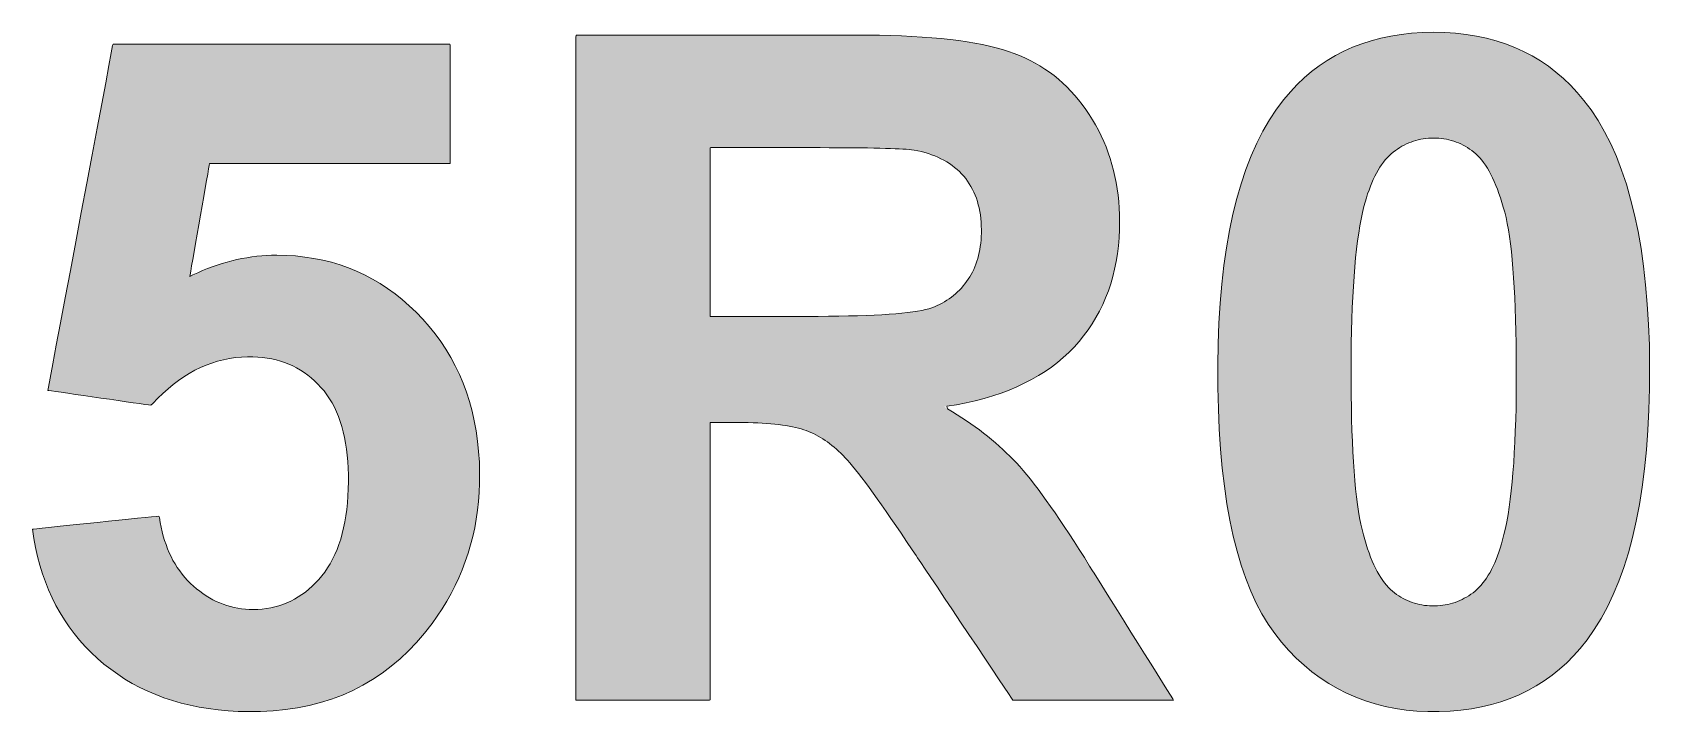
# Model space of a CAD drawing. Header units: millimetres. Extents: x 0 to 900, y 0 to 297.
# Drawn here: x 708.6584 to 708.9885, y 150.4738 to 150.6124 of the extents above; entities that cross this region are included whole.
import ezdxf

# ---------------------------------------------------------------- set-up
doc = ezdxf.new("R2010")
doc.units = ezdxf.units.MM
doc.layers.add('PRINT', color=7, linetype='Continuous')

# ---------------------------------------------------------------- blocks, each defined once
blk = doc.blocks.new('DVS-005R00')
at = {"layer": 'PRINT', "lineweight": 0}
h = blk.add_hatch(color=256, dxfattribs=at)
h.dxf.hatch_style = 2
edge = h.paths.add_edge_path()
edge.add_spline(control_points=[(20.1466, 99.3655), (20.1466, 99.3655), (20.1466, 100.4514), (20.1466, 100.4514), (20.1466, 100.4514), (20.6082, 100.4514), (20.6082, 100.4514), (20.7243, 100.4514), (20.8087, 100.4416), (20.8611, 100.4221), (20.9138, 100.4026), (20.9558, 100.3678), (20.9875, 100.318), (21.0189, 100.2681), (21.0347, 100.2111), (21.0347, 100.1468), (21.0347, 100.0655), (21.0109, 99.9982), (20.9631, 99.9451), (20.9152, 99.8921), (20.8435, 99.8585), (20.7481, 99.8447), (20.7956, 99.8171), (20.8346, 99.7866), (20.8656, 99.7536), (20.8966, 99.7205), (20.9379, 99.6618), (20.9903, 99.5774), (20.9903, 99.5774), (21.1229, 99.3655), (21.1229, 99.3655), (21.1229, 99.3655), (20.8607, 99.3655), (20.8607, 99.3655), (20.8607, 99.3655), (20.7023, 99.6018), (20.7023, 99.6018), (20.6461, 99.6862), (20.6075, 99.7394), (20.5869, 99.7613), (20.5658, 99.7834), (20.5441, 99.7984), (20.5207, 99.8066), (20.4976, 99.8147), (20.4608, 99.8189), (20.4105, 99.8189), (20.4105, 99.8189), (20.366, 99.8189), (20.366, 99.8189), (20.366, 99.8189), (20.366, 99.3655), (20.366, 99.3655), (20.366, 99.3655), (20.1466, 99.3655), (20.1466, 99.3655)], knot_values=[0, 0, 0, 0, 1, 1, 1, 2, 2, 2, 3, 3, 3, 4, 4, 4, 5, 5, 5, 6, 6, 6, 7, 7, 7, 8, 8, 8, 9, 9, 9, 10, 10, 10, 11, 11, 11, 12, 12, 12, 13, 13, 13, 14, 14, 14, 15, 15, 15, 16, 16, 16, 17, 17, 17, 18, 18, 18, 18], degree=3, periodic=0)
edge = h.paths.add_edge_path()
edge.add_spline(control_points=[(20.366, 99.9921), (20.366, 99.9921), (20.5283, 99.9921), (20.5283, 99.9921), (20.6334, 99.9921), (20.6992, 99.9966), (20.7253, 100.0054), (20.7515, 100.0144), (20.7719, 100.0297), (20.7867, 100.0514), (20.8015, 100.0731), (20.8091, 100.1003), (20.8091, 100.1329), (20.8091, 100.1694), (20.7991, 100.1988), (20.7798, 100.2214), (20.7601, 100.2438), (20.7326, 100.2581), (20.6971, 100.264), (20.6792, 100.2664), (20.6261, 100.2676), (20.5372, 100.2676), (20.5372, 100.2676), (20.366, 100.2676), (20.366, 100.2676), (20.366, 100.2676), (20.366, 99.9921), (20.366, 99.9921)], knot_values=[0, 0, 0, 0, 1, 1, 1, 2, 2, 2, 3, 3, 3, 4, 4, 4, 5, 5, 5, 6, 6, 6, 7, 7, 7, 8, 8, 8, 9, 9, 9, 9], degree=3, periodic=0)
h = blk.add_hatch(color=256, dxfattribs=at)
h.dxf.hatch_style = 2
edge = h.paths.add_edge_path()
edge.add_spline(control_points=[(21.5473, 100.4559), (21.6528, 100.4559), (21.7348, 100.4183), (21.794, 100.3432), (21.8646, 100.2543), (21.9001, 100.1069), (21.9001, 99.901), (21.9001, 99.6955), (21.8643, 99.5479), (21.7933, 99.4582), (21.7348, 99.3841), (21.6528, 99.3469), (21.5473, 99.3469), (21.4419, 99.3469), (21.3565, 99.3875), (21.2921, 99.4688), (21.2273, 99.55), (21.1949, 99.6948), (21.1949, 99.9033), (21.1949, 100.1077), (21.2304, 100.2548), (21.3017, 100.3447), (21.3603, 100.4188), (21.4423, 100.4559), (21.5473, 100.4559)], knot_values=[0, 0, 0, 0, 1, 1, 1, 2, 2, 2, 3, 3, 3, 4, 4, 4, 5, 5, 5, 6, 6, 6, 7, 7, 7, 8, 8, 8, 8], degree=3, periodic=0)
edge = h.paths.add_edge_path()
edge.add_spline(control_points=[(21.5473, 100.2833), (21.5222, 100.2833), (21.4998, 100.2752), (21.4802, 100.2591), (21.4602, 100.2431), (21.445, 100.2143), (21.434, 100.1728), (21.4199, 100.1191), (21.4126, 100.0285), (21.4126, 99.901), (21.4126, 99.7735), (21.4192, 99.686), (21.4319, 99.6385), (21.4447, 99.5908), (21.4609, 99.5591), (21.4805, 99.5432), (21.4998, 99.5274), (21.5222, 99.5195), (21.5473, 99.5195), (21.5725, 99.5195), (21.5952, 99.5276), (21.6149, 99.5436), (21.6345, 99.5596), (21.65, 99.5884), (21.6607, 99.6299), (21.6752, 99.6833), (21.6824, 99.7735), (21.6824, 99.901), (21.6824, 100.0285), (21.6758, 100.116), (21.6631, 100.1635), (21.65, 100.2112), (21.6338, 100.2431), (21.6145, 100.2591), (21.5949, 100.2752), (21.5725, 100.2833), (21.5473, 100.2833)], knot_values=[0, 0, 0, 0, 1, 1, 1, 2, 2, 2, 3, 3, 3, 4, 4, 4, 5, 5, 5, 6, 6, 6, 7, 7, 7, 8, 8, 8, 9, 9, 9, 10, 10, 10, 11, 11, 11, 12, 12, 12, 12], degree=3, periodic=0)
h = blk.add_hatch(color=256, dxfattribs=at)
h.dxf.hatch_style = 2
edge = h.paths.add_edge_path()
edge.add_spline(control_points=[(19.2595, 99.6447), (19.2595, 99.6447), (19.4668, 99.6662), (19.4668, 99.6662), (19.4727, 99.6192), (19.4903, 99.5822), (19.5192, 99.5548), (19.5485, 99.5274), (19.5819, 99.5136), (19.6202, 99.5136), (19.6636, 99.5136), (19.7004, 99.5312), (19.7304, 99.5665), (19.7604, 99.6018), (19.7755, 99.655), (19.7755, 99.7262), (19.7755, 99.7928), (19.7607, 99.8428), (19.7307, 99.8762), (19.7008, 99.9095), (19.6622, 99.9262), (19.6143, 99.9262), (19.5544, 99.9262), (19.501, 99.8998), (19.4534, 99.8469), (19.4534, 99.8469), (19.2846, 99.8714), (19.2846, 99.8714), (19.2846, 99.8714), (19.3911, 100.4366), (19.3911, 100.4366), (19.3911, 100.4366), (19.9416, 100.4366), (19.9416, 100.4366), (19.9416, 100.4366), (19.9416, 100.2417), (19.9416, 100.2417), (19.9416, 100.2417), (19.5488, 100.2417), (19.5488, 100.2417), (19.5488, 100.2417), (19.5165, 100.0573), (19.5165, 100.0573), (19.5626, 100.0805), (19.6102, 100.092), (19.6584, 100.092), (19.7511, 100.092), (19.8293, 100.0585), (19.8934, 99.9915), (19.9574, 99.9243), (19.9898, 99.8371), (19.9898, 99.73), (19.9898, 99.6406), (19.9636, 99.5608), (19.912, 99.4907), (19.8413, 99.3949), (19.7431, 99.3469), (19.6177, 99.3469), (19.5175, 99.3469), (19.4358, 99.3739), (19.3728, 99.4277), (19.3094, 99.4816), (19.2715, 99.5539), (19.2595, 99.6447)], knot_values=[0, 0, 0, 0, 1, 1, 1, 2, 2, 2, 3, 3, 3, 4, 4, 4, 5, 5, 5, 6, 6, 6, 7, 7, 7, 8, 8, 8, 9, 9, 9, 10, 10, 10, 11, 11, 11, 12, 12, 12, 13, 13, 13, 14, 14, 14, 15, 15, 15, 16, 16, 16, 17, 17, 17, 18, 18, 18, 19, 19, 19, 20, 20, 20, 21, 21, 21, 21], degree=3, periodic=0)
for points in [[(20.1466, 99.3655), (20.1466, 99.3756), (20.1466, 99.4043), (20.1466, 99.4493), (20.1466, 99.5081), (20.1466, 99.5784), (20.1466, 99.6577), (20.1466, 99.7438), (20.1466, 99.8341), (20.1466, 99.9264), (20.1466, 100.0182), (20.1466, 100.1072), (20.1466, 100.1909), (20.1466, 100.267), (20.1466, 100.3331), (20.1466, 100.3868), (20.1466, 100.4258), (20.1466, 100.4475), (20.1472, 100.4514), (20.1547, 100.4514), (20.1697, 100.4514), (20.1913, 100.4514), (20.2183, 100.4514), (20.2498, 100.4514), (20.2848, 100.4514), (20.3222, 100.4514), (20.361, 100.4514), (20.4003, 100.4514), (20.439, 100.4514), (20.4761, 100.4514), (20.5105, 100.4514), (20.5413, 100.4514), (20.5675, 100.4514), (20.588, 100.4514), (20.6019, 100.4514), (20.608, 100.4514), (20.6234, 100.4513), (20.6424, 100.4511), (20.6608, 100.4506), (20.6785, 100.45), (20.6957, 100.4492), (20.7122, 100.4482), (20.7282, 100.447), (20.7435, 100.4456), (20.7581, 100.4441), (20.7722, 100.4423), (20.7857, 100.4404), (20.7985, 100.4382), (20.8107, 100.4359), (20.8223, 100.4334), (20.8333, 100.4307), (20.8437, 100.4279), (20.8534, 100.4248), (20.8626, 100.4215), (20.8714, 100.418), (20.8801, 100.4142), (20.8885, 100.4101), (20.8967, 100.4057), (20.9047, 100.401), (20.9125, 100.396), (20.9201, 100.3907), (20.9276, 100.3852), (20.9348, 100.3793), (20.9418, 100.3731), (20.9486, 100.3667), (20.9551, 100.3599), (20.9615, 100.3529), (20.9677, 100.3455), (20.9737, 100.3379), (20.9795, 100.33), (20.9851, 100.3218), (20.9904, 100.3133), (20.9955, 100.3046), (21.0002, 100.2959), (21.0046, 100.2869), (21.0087, 100.2779), (21.0125, 100.2687), (21.0161, 100.2593), (21.0193, 100.2498), (21.0222, 100.2402), (21.0248, 100.2305), (21.0271, 100.2206), (21.0291, 100.2105), (21.0308, 100.2004), (21.0322, 100.1901), (21.0333, 100.1796), (21.0341, 100.169), (21.0345, 100.1583), (21.0347, 100.1474), (21.0345, 100.1339), (21.0338, 100.1204), (21.0327, 100.1072), (21.0311, 100.0943), (21.0291, 100.0817), (21.0266, 100.0693), (21.0236, 100.0572), (21.0202, 100.0453), (21.0163, 100.0338), (21.0119, 100.0225), (21.0071, 100.0115), (21.0018, 100.0008), (20.9961, 99.9903), (20.9898, 99.9801), (20.9832, 99.9702), (20.976, 99.9606), (20.9684, 99.9512), (20.9603, 99.9421), (20.9518, 99.9334), (20.9428, 99.9251), (20.9333, 99.9171), (20.9234, 99.9095), (20.913, 99.9023), (20.9022, 99.8954), (20.8909, 99.889), (20.8791, 99.8829), (20.8669, 99.8772), (20.8542, 99.8719), (20.8411, 99.867), (20.8275, 99.8624), (20.8134, 99.8582), (20.7989, 99.8544), (20.7839, 99.851), (20.7685, 99.848), (20.7526, 99.8454), (20.7539, 99.8413), (20.7618, 99.8365), (20.7695, 99.8317), (20.7771, 99.8268), (20.7845, 99.8219), (20.7917, 99.8169), (20.7988, 99.8119), (20.8057, 99.8068), (20.8125, 99.8016), (20.8191, 99.7964), (20.8255, 99.7912), (20.8318, 99.7859), (20.8379, 99.7805), (20.8439, 99.7751), (20.8497, 99.7696), (20.8553, 99.7641), (20.8608, 99.7586), (20.8661, 99.7529), (20.8716, 99.747), (20.8772, 99.7406), (20.883, 99.7336), (20.889, 99.7262), (20.8952, 99.7183), (20.9016, 99.7099), (20.9082, 99.701), (20.915, 99.6915), (20.9221, 99.6816), (20.9293, 99.6712), (20.9368, 99.6603), (20.9444, 99.6489), (20.9523, 99.637), (20.9604, 99.6246), (20.9686, 99.6117), (20.9771, 99.5984), (20.9858, 99.5845), (20.9906, 99.5768), (20.993, 99.573), (20.9975, 99.5658), (21.0039, 99.5556), (21.0118, 99.5429), (21.021, 99.5283), (21.0311, 99.5121), (21.042, 99.4948), (21.0531, 99.4769), (21.0644, 99.4589), (21.0755, 99.4412), (21.0861, 99.4243), (21.0959, 99.4087), (21.1046, 99.3947), (21.112, 99.383), (21.1176, 99.3739), (21.1214, 99.3679), (21.1229, 99.3655), (21.121, 99.3655), (21.1145, 99.3655), (21.1041, 99.3655), (21.0902, 99.3655), (21.0735, 99.3655), (21.0546, 99.3655), (21.0339, 99.3655), (21.0122, 99.3655), (20.99, 99.3655), (20.9678, 99.3655), (20.9462, 99.3655), (20.9258, 99.3655), (20.9072, 99.3655), (20.8909, 99.3655), (20.8776, 99.3655), (20.8678, 99.3655), (20.862, 99.3655), (20.8606, 99.3657), (20.8584, 99.369), (20.8535, 99.3763), (20.8463, 99.387), (20.8372, 99.4005), (20.8266, 99.4164), (20.8147, 99.4342), (20.8019, 99.4532), (20.7886, 99.473), (20.7751, 99.4931), (20.7618, 99.513), (20.749, 99.5321), (20.7371, 99.5499), (20.7263, 99.5659), (20.7171, 99.5796), (20.7099, 99.5905), (20.7049, 99.598), (20.7024, 99.6016), (20.696, 99.6113), (20.6868, 99.6249), (20.678, 99.638), (20.6695, 99.6505), (20.6613, 99.6623), (20.6535, 99.6736), (20.6461, 99.6843), (20.6389, 99.6943), (20.6322, 99.7037), (20.6257, 99.7126), (20.6196, 99.7208), (20.6139, 99.7285), (20.6085, 99.7355), (20.6034, 99.7419), (20.5987, 99.7477), (20.5944, 99.7529), (20.5903, 99.7575), (20.5867, 99.7615), (20.5831, 99.7652), (20.5795, 99.7688), (20.5758, 99.7722), (20.5722, 99.7754), (20.5686, 99.7786), (20.5649, 99.7816), (20.5612, 99.7844), (20.5575, 99.7872), (20.5537, 99.7898), (20.55, 99.7922), (20.5462, 99.7946), (20.5424, 99.7968), (20.5386, 99.7989), (20.5347, 99.8008), (20.5308, 99.8026), (20.5269, 99.8043), (20.5229, 99.8058), (20.5189, 99.8072), (20.5147, 99.8085), (20.5103, 99.8098), (20.5056, 99.8109), (20.5006, 99.812), (20.4954, 99.813), (20.4898, 99.8139), (20.4841, 99.8148), (20.478, 99.8155), (20.4717, 99.8162), (20.4652, 99.8168), (20.4583, 99.8173), (20.4513, 99.8178), (20.4439, 99.8182), (20.4363, 99.8185), (20.4284, 99.8187), (20.4203, 99.8188), (20.4119, 99.8189), (20.4102, 99.8189), (20.4091, 99.8189), (20.4074, 99.8189), (20.4051, 99.8189), (20.4023, 99.8189), (20.3991, 99.8189), (20.3956, 99.8189), (20.3919, 99.8189), (20.3881, 99.8189), (20.3844, 99.8189), (20.3807, 99.8189), (20.3772, 99.8189), (20.3741, 99.8189), (20.3713, 99.8189), (20.369, 99.8189), (20.3673, 99.8189), (20.3663, 99.8189), (20.366, 99.8186), (20.366, 99.8126), (20.366, 99.799), (20.366, 99.7789), (20.366, 99.7532), (20.366, 99.7229), (20.366, 99.6891), (20.366, 99.6526), (20.366, 99.6147), (20.366, 99.5761), (20.366, 99.5379), (20.366, 99.5012), (20.366, 99.4669), (20.366, 99.4359), (20.366, 99.4094), (20.366, 99.3882), (20.366, 99.3735), (20.366, 99.3661), (20.3652, 99.3655), (20.3608, 99.3655), (20.353, 99.3655), (20.3421, 99.3655), (20.3288, 99.3655), (20.3134, 99.3655), (20.2965, 99.3655), (20.2785, 99.3655), (20.2599, 99.3655), (20.2413, 99.3655), (20.223, 99.3655), (20.2056, 99.3655), (20.1896, 99.3655), (20.1754, 99.3655), (20.1635, 99.3655), (20.1544, 99.3655), (20.1486, 99.3655)], [(21.5473, 100.4559), (21.5656, 100.4555), (21.5833, 100.4543), (21.6006, 100.4524), (21.6174, 100.4497), (21.6337, 100.4462), (21.6496, 100.442), (21.6649, 100.437), (21.6798, 100.4313), (21.6942, 100.4247), (21.7082, 100.4174), (21.7217, 100.4094), (21.7347, 100.4005), (21.7472, 100.3909), (21.7593, 100.3806), (21.7709, 100.3694), (21.782, 100.3575), (21.7927, 100.3448), (21.8046, 100.3291), (21.8159, 100.3119), (21.8266, 100.2935), (21.8366, 100.2739), (21.8458, 100.2531), (21.8543, 100.231), (21.8621, 100.2078), (21.8691, 100.1834), (21.8755, 100.1578), (21.8811, 100.131), (21.886, 100.1031), (21.8901, 100.0739), (21.8936, 100.0435), (21.8963, 100.0119), (21.8983, 99.9791), (21.8996, 99.9452), (21.9001, 99.91), (21.8999, 99.8744), (21.899, 99.8398), (21.8974, 99.8065), (21.895, 99.7743), (21.8919, 99.7434), (21.888, 99.7136), (21.8835, 99.685), (21.8782, 99.6576), (21.8722, 99.6313), (21.8654, 99.6063), (21.8579, 99.5824), (21.8497, 99.5598), (21.8408, 99.5383), (21.8312, 99.518), (21.8208, 99.4988), (21.8097, 99.4809), (21.7979, 99.4641), (21.7868, 99.4502), (21.776, 99.4381), (21.7647, 99.4267), (21.753, 99.4161), (21.7407, 99.4062), (21.728, 99.3971), (21.7148, 99.3888), (21.7012, 99.3812), (21.687, 99.3743), (21.6724, 99.3683), (21.6573, 99.3629), (21.6417, 99.3584), (21.6256, 99.3546), (21.609, 99.3515), (21.592, 99.3493), (21.5745, 99.3477), (21.5565, 99.347), (21.5382, 99.347), (21.5201, 99.3478), (21.5025, 99.3495), (21.4852, 99.352), (21.4684, 99.3553), (21.452, 99.3595), (21.436, 99.3644), (21.4204, 99.3703), (21.4053, 99.3769), (21.3905, 99.3844), (21.3762, 99.3927), (21.3623, 99.4019), (21.3488, 99.4119), (21.3358, 99.4227), (21.3232, 99.4343), (21.311, 99.4468), (21.2992, 99.4601), (21.2879, 99.4743), (21.2771, 99.4896), (21.267, 99.5063), (21.2575, 99.5242), (21.2488, 99.5435), (21.2406, 99.5641), (21.2332, 99.5859), (21.2264, 99.6091), (21.2203, 99.6336), (21.2148, 99.6594), (21.21, 99.6864), (21.2059, 99.7148), (21.2024, 99.7445), (21.1996, 99.7755), (21.1974, 99.8078), (21.1959, 99.8414), (21.1951, 99.8762), (21.1949, 99.9122), (21.1955, 99.9471), (21.1968, 99.9809), (21.1987, 100.0135), (21.2015, 100.0449), (21.2049, 100.0751), (21.2091, 100.1042), (21.214, 100.1321), (21.2197, 100.1588), (21.226, 100.1844), (21.2331, 100.2088), (21.241, 100.232), (21.2495, 100.254), (21.2588, 100.2749), (21.2688, 100.2946), (21.2796, 100.3132), (21.2911, 100.3305), (21.303, 100.3464), (21.3136, 100.3589), (21.3246, 100.3706), (21.3361, 100.3816), (21.3481, 100.3918), (21.3606, 100.4013), (21.3735, 100.41), (21.387, 100.418), (21.4009, 100.4252), (21.4152, 100.4316), (21.4301, 100.4373), (21.4454, 100.4422), (21.4612, 100.4464), (21.4775, 100.4498), (21.4943, 100.4524), (21.5115, 100.4543), (21.5292, 100.4555)], [(19.2595, 99.6447), (19.2614, 99.6449), (19.2668, 99.6455), (19.2754, 99.6464), (19.2865, 99.6475), (19.2999, 99.6489), (19.315, 99.6505), (19.3313, 99.6522), (19.3485, 99.654), (19.3661, 99.6558), (19.3836, 99.6576), (19.4005, 99.6594), (19.4165, 99.661), (19.4311, 99.6625), (19.4438, 99.6638), (19.4541, 99.6649), (19.4617, 99.6657), (19.466, 99.6661), (19.4672, 99.6636), (19.4684, 99.6558), (19.4698, 99.6481), (19.4714, 99.6407), (19.4733, 99.6334), (19.4753, 99.6264), (19.4777, 99.6195), (19.4802, 99.6128), (19.4829, 99.6063), (19.4859, 99.6), (19.4891, 99.5939), (19.4925, 99.588), (19.4961, 99.5822), (19.5, 99.5767), (19.5041, 99.5713), (19.5083, 99.5661), (19.5129, 99.5612), (19.5176, 99.5563), (19.5226, 99.5517), (19.5276, 99.5474), (19.5328, 99.5433), (19.538, 99.5395), (19.5433, 99.5359), (19.5487, 99.5326), (19.5542, 99.5296), (19.5597, 99.5268), (19.5654, 99.5243), (19.5711, 99.5221), (19.5769, 99.5201), (19.5828, 99.5184), (19.5888, 99.5169), (19.5949, 99.5157), (19.6011, 99.5148), (19.6074, 99.5141), (19.6137, 99.5137), (19.6202, 99.5136), (19.6275, 99.5138), (19.6346, 99.5143), (19.6417, 99.5151), (19.6486, 99.5163), (19.6554, 99.5178), (19.6621, 99.5197), (19.6687, 99.5219), (19.6751, 99.5244), (19.6814, 99.5273), (19.6875, 99.5305), (19.6935, 99.5341), (19.6994, 99.538), (19.7052, 99.5422), (19.7109, 99.5468), (19.7164, 99.5517), (19.7217, 99.557), (19.727, 99.5626), (19.7321, 99.5685), (19.7369, 99.5748), (19.7415, 99.5814), (19.7458, 99.5884), (19.7498, 99.5957), (19.7535, 99.6034), (19.7569, 99.6114), (19.76, 99.6197), (19.7629, 99.6284), (19.7654, 99.6375), (19.7677, 99.6468), (19.7697, 99.6566), (19.7714, 99.6666), (19.7728, 99.6771), (19.7739, 99.6878), (19.7747, 99.6989), (19.7753, 99.7104), (19.7755, 99.7222), (19.7755, 99.7337), (19.7751, 99.7446), (19.7745, 99.7552), (19.7736, 99.7655), (19.7724, 99.7755), (19.7709, 99.7852), (19.7692, 99.7945), (19.7671, 99.8035), (19.7648, 99.8122), (19.7622, 99.8206), (19.7593, 99.8287), (19.7561, 99.8364), (19.7526, 99.8439), (19.7488, 99.851), (19.7447, 99.8578), (19.7403, 99.8642), (19.7357, 99.8704), (19.7307, 99.8762), (19.7256, 99.8817), (19.7202, 99.8869), (19.7147, 99.8917), (19.7091, 99.8963), (19.7032, 99.9005), (19.6972, 99.9044), (19.691, 99.9079), (19.6847, 99.9112), (19.6781, 99.9141), (19.6714, 99.9167), (19.6646, 99.919), (19.6575, 99.921), (19.6503, 99.9227), (19.6429, 99.924), (19.6354, 99.925), (19.6276, 99.9257), (19.6197, 99.9261), (19.6109, 99.9261), (19.6008, 99.9257), (19.5909, 99.9248), (19.5811, 99.9234), (19.5714, 99.9214), (19.5618, 99.919), (19.5523, 99.916), (19.543, 99.9125), (19.5338, 99.9086), (19.5247, 99.9041), (19.5157, 99.8991), (19.5068, 99.8936), (19.4981, 99.8876), (19.4895, 99.8811), (19.481, 99.874), (19.4726, 99.8665), (19.4643, 99.8585), (19.4561, 99.8499), (19.4527, 99.847), (19.4492, 99.8475), (19.443, 99.8484), (19.4346, 99.8497), (19.4243, 99.8511), (19.4125, 99.8529), (19.3994, 99.8548), (19.3856, 99.8568), (19.3714, 99.8588), (19.3571, 99.8609), (19.3431, 99.8629), (19.3298, 99.8648), (19.3175, 99.8666), (19.3066, 99.8682), (19.2976, 99.8695), (19.2906, 99.8705), (19.2862, 99.8712), (19.2846, 99.8714), (19.2856, 99.8766), (19.2884, 99.8915), (19.2928, 99.9147), (19.2985, 99.9452), (19.3054, 99.9816), (19.3131, 100.0227), (19.3215, 100.0673), (19.3303, 100.1141), (19.3393, 100.162), (19.3483, 100.2096), (19.357, 100.2559), (19.3652, 100.2994), (19.3727, 100.3391), (19.3792, 100.3736), (19.3845, 100.4018), (19.3884, 100.4224), (19.3906, 100.4342), (19.3916, 100.4366), (19.4, 100.4366), (19.4173, 100.4366), (19.4425, 100.4366), (19.4742, 100.4366), (19.5113, 100.4366), (19.5526, 100.4366), (19.5969, 100.4366), (19.643, 100.4366), (19.6897, 100.4366), (19.7358, 100.4366), (19.7801, 100.4366), (19.8214, 100.4366), (19.8585, 100.4366), (19.8902, 100.4366), (19.9153, 100.4366), (19.9327, 100.4366), (19.941, 100.4366), (19.9416, 100.4357), (19.9416, 100.4317), (19.9416, 100.4246), (19.9416, 100.4149), (19.9416, 100.403), (19.9416, 100.3893), (19.9416, 100.3743), (19.9416, 100.3583), (19.9416, 100.3419), (19.9416, 100.3254), (19.9416, 100.3093), (19.9416, 100.2939), (19.9416, 100.2797), (19.9416, 100.2672), (19.9416, 100.2567), (19.9416, 100.2487), (19.9416, 100.2435), (19.9416, 100.2417), (19.938, 100.2417), (19.9276, 100.2417), (19.9115, 100.2417), (19.8903, 100.2417), (19.865, 100.2417), (19.8365, 100.2417), (19.8055, 100.2417), (19.7729, 100.2417), (19.7397, 100.2417), (19.7065, 100.2417), (19.6744, 100.2417), (19.6441, 100.2417), (19.6166, 100.2417), (19.5926, 100.2417), (19.573, 100.2417), (19.5587, 100.2417), (19.5505, 100.2417), (19.5488, 100.2415), (19.5483, 100.2387), (19.5473, 100.2329), (19.5458, 100.2245), (19.544, 100.2139), (19.5418, 100.2015), (19.5393, 100.1876), (19.5367, 100.1728), (19.534, 100.1573), (19.5313, 100.1417), (19.5286, 100.1262), (19.526, 100.1114), (19.5235, 100.0975), (19.5214, 100.0851), (19.5195, 100.0745), (19.518, 100.0661), (19.517, 100.0602), (19.5165, 100.0574), (19.5217, 100.0598), (19.5296, 100.0635), (19.5375, 100.067), (19.5454, 100.0702), (19.5533, 100.0732), (19.5613, 100.076), (19.5693, 100.0786), (19.5773, 100.0809), (19.5853, 100.083), (19.5934, 100.0849), (19.6014, 100.0866), (19.6095, 100.088), (19.6176, 100.0893), (19.6258, 100.0903), (19.6339, 100.091), (19.642, 100.0916), (19.6502, 100.0919), (19.6584, 100.092), (19.674, 100.0917), (19.6893, 100.0908), (19.7044, 100.0891), (19.7191, 100.0869), (19.7336, 100.084), (19.7478, 100.0804), (19.7618, 100.0762), (19.7754, 100.0714), (19.7888, 100.0659), (19.8019, 100.0598), (19.8148, 100.053), (19.8273, 100.0456), (19.8396, 100.0376), (19.8516, 100.0289), (19.8634, 100.0195), (19.8748, 100.0095), (19.886, 99.9989), (19.8969, 99.9876), (19.9073, 99.9759), (19.9171, 99.9638), (19.9262, 99.9513), (19.9348, 99.9384), (19.9427, 99.9251), (19.95, 99.9115), (19.9567, 99.8975), (19.9628, 99.883), (19.9683, 99.8682), (19.9731, 99.8531), (19.9774, 99.8375), (19.981, 99.8215), (19.984, 99.8052), (19.9864, 99.7885), (19.9881, 99.7714), (19.9893, 99.7539), (19.9898, 99.736), (19.9897, 99.7199), (19.9891, 99.7049), (19.988, 99.6901), (19.9864, 99.6756), (19.9843, 99.6611), (19.9818, 99.6469), (19.9787, 99.6329), (19.9751, 99.619), (19.971, 99.6054), (19.9664, 99.5919), (19.9613, 99.5786), (19.9558, 99.5655), (19.9497, 99.5526), (19.9431, 99.5398), (19.9361, 99.5273), (19.9285, 99.5149), (19.9205, 99.5027), (19.912, 99.4907), (19.8997, 99.4749), (19.8869, 99.46), (19.8736, 99.446), (19.8598, 99.433), (19.8454, 99.4209), (19.8305, 99.4097), (19.815, 99.3994), (19.7991, 99.39), (19.7826, 99.3815), (19.7656, 99.374), (19.7481, 99.3674), (19.73, 99.3617), (19.7114, 99.3569), (19.6923, 99.3531), (19.6727, 99.3502), (19.6525, 99.3482), (19.6318, 99.3471), (19.6121, 99.3469), (19.5954, 99.3473), (19.579, 99.3483), (19.563, 99.3498), (19.5473, 99.3518), (19.532, 99.3543), (19.5171, 99.3573), (19.5025, 99.3608), (19.4883, 99.3649), (19.4744, 99.3695), (19.4609, 99.3746), (19.4478, 99.3802), (19.435, 99.3863), (19.4226, 99.3929), (19.4105, 99.4001), (19.3988, 99.4078), (19.3874, 99.416), (19.3764, 99.4246), (19.3657, 99.4338), (19.3555, 99.4434), (19.3458, 99.4533), (19.3366, 99.4636), (19.3279, 99.4742), (19.3197, 99.4852), (19.3119, 99.4966), (19.3047, 99.5083), (19.298, 99.5203), (19.2917, 99.5327), (19.2859, 99.5455), (19.2807, 99.5586), (19.2759, 99.5721), (19.2716, 99.5859), (19.2678, 99.6001), (19.2645, 99.6146), (19.2618, 99.6295)], [(20.366, 99.9921), (20.3676, 99.9921), (20.3721, 99.9921), (20.3791, 99.9921), (20.3882, 99.9921), (20.3991, 99.9921), (20.4114, 99.9921), (20.4247, 99.9921), (20.4385, 99.9921), (20.4526, 99.9921), (20.4666, 99.9921), (20.48, 99.9921), (20.4926, 99.9921), (20.5038, 99.9921), (20.5134, 99.9921), (20.5209, 99.9921), (20.526, 99.9921), (20.5282, 99.9921), (20.5423, 99.9922), (20.5596, 99.9923), (20.5761, 99.9925), (20.5918, 99.9928), (20.6067, 99.9932), (20.6208, 99.9936), (20.6341, 99.9942), (20.6466, 99.9949), (20.6583, 99.9956), (20.6692, 99.9964), (20.6793, 99.9974), (20.6886, 99.9984), (20.6972, 99.9995), (20.7049, 100.0007), (20.7118, 100.0019), (20.7179, 100.0033), (20.7232, 100.0047), (20.7279, 100.0063), (20.7323, 100.008), (20.7366, 100.0098), (20.7408, 100.0118), (20.7449, 100.0139), (20.7489, 100.0161), (20.7527, 100.0184), (20.7565, 100.0209), (20.7601, 100.0235), (20.7636, 100.0262), (20.767, 100.0291), (20.7702, 100.032), (20.7734, 100.0352), (20.7765, 100.0384), (20.7794, 100.0418), (20.7822, 100.0453), (20.7849, 100.0489), (20.7875, 100.0527), (20.79, 100.0565), (20.7923, 100.0605), (20.7945, 100.0646), (20.7965, 100.0688), (20.7983, 100.0731), (20.8001, 100.0776), (20.8016, 100.0821), (20.8031, 100.0868), (20.8043, 100.0915), (20.8054, 100.0964), (20.8064, 100.1014), (20.8072, 100.1064), (20.8079, 100.1116), (20.8084, 100.1169), (20.8088, 100.1224), (20.809, 100.1279), (20.8091, 100.1336), (20.8089, 100.1399), (20.8086, 100.146), (20.8081, 100.152), (20.8074, 100.1578), (20.8064, 100.1635), (20.8053, 100.1691), (20.804, 100.1745), (20.8025, 100.1798), (20.8008, 100.1849), (20.7989, 100.1899), (20.7968, 100.1948), (20.7945, 100.1995), (20.792, 100.2041), (20.7893, 100.2085), (20.7865, 100.2128), (20.7834, 100.217), (20.7802, 100.221), (20.7767, 100.2248), (20.773, 100.2285), (20.7692, 100.232), (20.7653, 100.2353), (20.7611, 100.2385), (20.7569, 100.2415), (20.7524, 100.2444), (20.7478, 100.2471), (20.743, 100.2496), (20.7381, 100.2519), (20.733, 100.2541), (20.7278, 100.2561), (20.7224, 100.2579), (20.7168, 100.2596), (20.7111, 100.2611), (20.7052, 100.2624), (20.6991, 100.2636), (20.6949, 100.2642), (20.6909, 100.2646), (20.6862, 100.265), (20.6809, 100.2653), (20.6748, 100.2657), (20.668, 100.2659), (20.6605, 100.2662), (20.6522, 100.2665), (20.6433, 100.2667), (20.6336, 100.2669), (20.6232, 100.2671), (20.6121, 100.2672), (20.6003, 100.2673), (20.5877, 100.2674), (20.5744, 100.2675), (20.5605, 100.2675), (20.5457, 100.2676), (20.5369, 100.2676), (20.5338, 100.2676), (20.5279, 100.2676), (20.5194, 100.2676), (20.5089, 100.2676), (20.4967, 100.2676), (20.4833, 100.2676), (20.4689, 100.2676), (20.4541, 100.2676), (20.4392, 100.2676), (20.4247, 100.2676), (20.4109, 100.2676), (20.3982, 100.2676), (20.3871, 100.2676), (20.3779, 100.2676), (20.3711, 100.2676), (20.367, 100.2676), (20.366, 100.2674), (20.366, 100.2636), (20.366, 100.255), (20.366, 100.2423), (20.366, 100.226), (20.366, 100.207), (20.366, 100.1857), (20.366, 100.1629), (20.366, 100.1392), (20.366, 100.1152), (20.366, 100.0917), (20.366, 100.0691), (20.366, 100.0483), (20.366, 100.0298), (20.366, 100.0143), (20.366, 100.0024), (20.366, 99.9948)], [(21.5473, 100.2833), (21.543, 100.2832), (21.5388, 100.2829), (21.5346, 100.2825), (21.5305, 100.282), (21.5264, 100.2813), (21.5223, 100.2804), (21.5184, 100.2793), (21.5144, 100.2781), (21.5106, 100.2768), (21.5068, 100.2753), (21.503, 100.2736), (21.4993, 100.2718), (21.4956, 100.2698), (21.492, 100.2676), (21.4885, 100.2653), (21.485, 100.2629), (21.4816, 100.2603), (21.4782, 100.2575), (21.4748, 100.2545), (21.4716, 100.2512), (21.4684, 100.2476), (21.4654, 100.2438), (21.4624, 100.2398), (21.4595, 100.2355), (21.4568, 100.231), (21.4541, 100.2262), (21.4514, 100.2211), (21.4489, 100.2158), (21.4465, 100.2103), (21.4441, 100.2045), (21.4419, 100.1984), (21.4397, 100.1921), (21.4376, 100.1855), (21.4356, 100.1787), (21.4336, 100.1713), (21.4313, 100.1615), (21.4291, 100.1511), (21.427, 100.1399), (21.4251, 100.1279), (21.4233, 100.1153), (21.4216, 100.1019), (21.4201, 100.0878), (21.4187, 100.0729), (21.4175, 100.0573), (21.4164, 100.041), (21.4154, 100.024), (21.4146, 100.0062), (21.4139, 99.9877), (21.4134, 99.9685), (21.413, 99.9486), (21.4128, 99.9279), (21.4126, 99.9065), (21.4127, 99.8848), (21.4128, 99.8638), (21.4131, 99.8436), (21.4135, 99.8242), (21.4141, 99.8056), (21.4148, 99.7878), (21.4156, 99.7708), (21.4165, 99.7546), (21.4176, 99.7392), (21.4187, 99.7245), (21.42, 99.7107), (21.4215, 99.6976), (21.423, 99.6853), (21.4247, 99.6738), (21.4265, 99.6631), (21.4284, 99.6532), (21.4305, 99.6441), (21.4327, 99.6358), (21.4349, 99.6278), (21.4372, 99.6202), (21.4396, 99.6129), (21.4421, 99.6059), (21.4446, 99.5992), (21.4472, 99.5928), (21.4499, 99.5867), (21.4526, 99.581), (21.4554, 99.5756), (21.4583, 99.5705), (21.4612, 99.5657), (21.4642, 99.5612), (21.4673, 99.557), (21.4704, 99.5532), (21.4736, 99.5496), (21.4769, 99.5464), (21.4802, 99.5435), (21.4836, 99.5408), (21.487, 99.5383), (21.4905, 99.536), (21.494, 99.5338), (21.4976, 99.5317), (21.5012, 99.5298), (21.5049, 99.5281), (21.5087, 99.5265), (21.5125, 99.5251), (21.5164, 99.5239), (21.5204, 99.5228), (21.5244, 99.5218), (21.5284, 99.5211), (21.5325, 99.5204), (21.5367, 99.52), (21.5409, 99.5197), (21.5452, 99.5195), (21.5495, 99.5195), (21.5538, 99.5197), (21.558, 99.52), (21.5622, 99.5205), (21.5663, 99.5211), (21.5704, 99.5219), (21.5745, 99.5228), (21.5784, 99.524), (21.5824, 99.5252), (21.5862, 99.5267), (21.59, 99.5283), (21.5938, 99.53), (21.5975, 99.5319), (21.6012, 99.534), (21.6047, 99.5362), (21.6083, 99.5386), (21.6117, 99.5411), (21.6152, 99.5438), (21.6185, 99.5467), (21.6217, 99.5499), (21.6249, 99.5533), (21.628, 99.557), (21.631, 99.5609), (21.6339, 99.565), (21.6367, 99.5695), (21.6395, 99.5741), (21.6421, 99.5791), (21.6447, 99.5842), (21.6472, 99.5897), (21.6495, 99.5953), (21.6518, 99.6013), (21.654, 99.6075), (21.6561, 99.6139), (21.6582, 99.6206), (21.6601, 99.6275), (21.6623, 99.6362), (21.6646, 99.6462), (21.6668, 99.657), (21.6689, 99.6685), (21.6708, 99.6808), (21.6725, 99.6937), (21.6741, 99.7074), (21.6756, 99.7219), (21.6769, 99.737), (21.6781, 99.7529), (21.6791, 99.7696), (21.68, 99.7869), (21.6808, 99.805), (21.6814, 99.8239), (21.6819, 99.8434), (21.6822, 99.8637), (21.6824, 99.8848), (21.6824, 99.9065), (21.6823, 99.9278), (21.6821, 99.9484), (21.6817, 99.9682), (21.6812, 99.9872), (21.6806, 100.0054), (21.6799, 100.0228), (21.679, 100.0394), (21.678, 100.0553), (21.6769, 100.0703), (21.6757, 100.0845), (21.6743, 100.098), (21.6728, 100.1107), (21.6712, 100.1226), (21.6694, 100.1336), (21.6676, 100.1439), (21.6656, 100.1534), (21.6635, 100.1622), (21.6612, 100.1703), (21.6589, 100.1781), (21.6565, 100.1856), (21.654, 100.1927), (21.6515, 100.1996), (21.6489, 100.2061), (21.6463, 100.2124), (21.6436, 100.2183), (21.6408, 100.2239), (21.638, 100.2292), (21.6351, 100.2342), (21.6321, 100.2388), (21.6291, 100.2432), (21.626, 100.2472), (21.6229, 100.251), (21.6197, 100.2544), (21.6165, 100.2575), (21.6131, 100.2603), (21.6097, 100.2629), (21.6062, 100.2653), (21.6026, 100.2676), (21.5991, 100.2698), (21.5954, 100.2718), (21.5917, 100.2736), (21.5879, 100.2753), (21.5841, 100.2768), (21.5803, 100.2781), (21.5763, 100.2793), (21.5724, 100.2804), (21.5683, 100.2813), (21.5642, 100.282), (21.5601, 100.2825), (21.5559, 100.2829), (21.5516, 100.2832)]]:
    blk.add_lwpolyline(points, close=True, dxfattribs=at)

msp = doc.modelspace()

# ---------------------------------------------------------------- block references
at = {"xscale": 0.125, "yscale": 0.125, "zscale": 0.125}
msp.add_blockref('DVS-005R00', (706.2510115, 138.05542821), dxfattribs=at)

doc.saveas('drawing.dxf')
